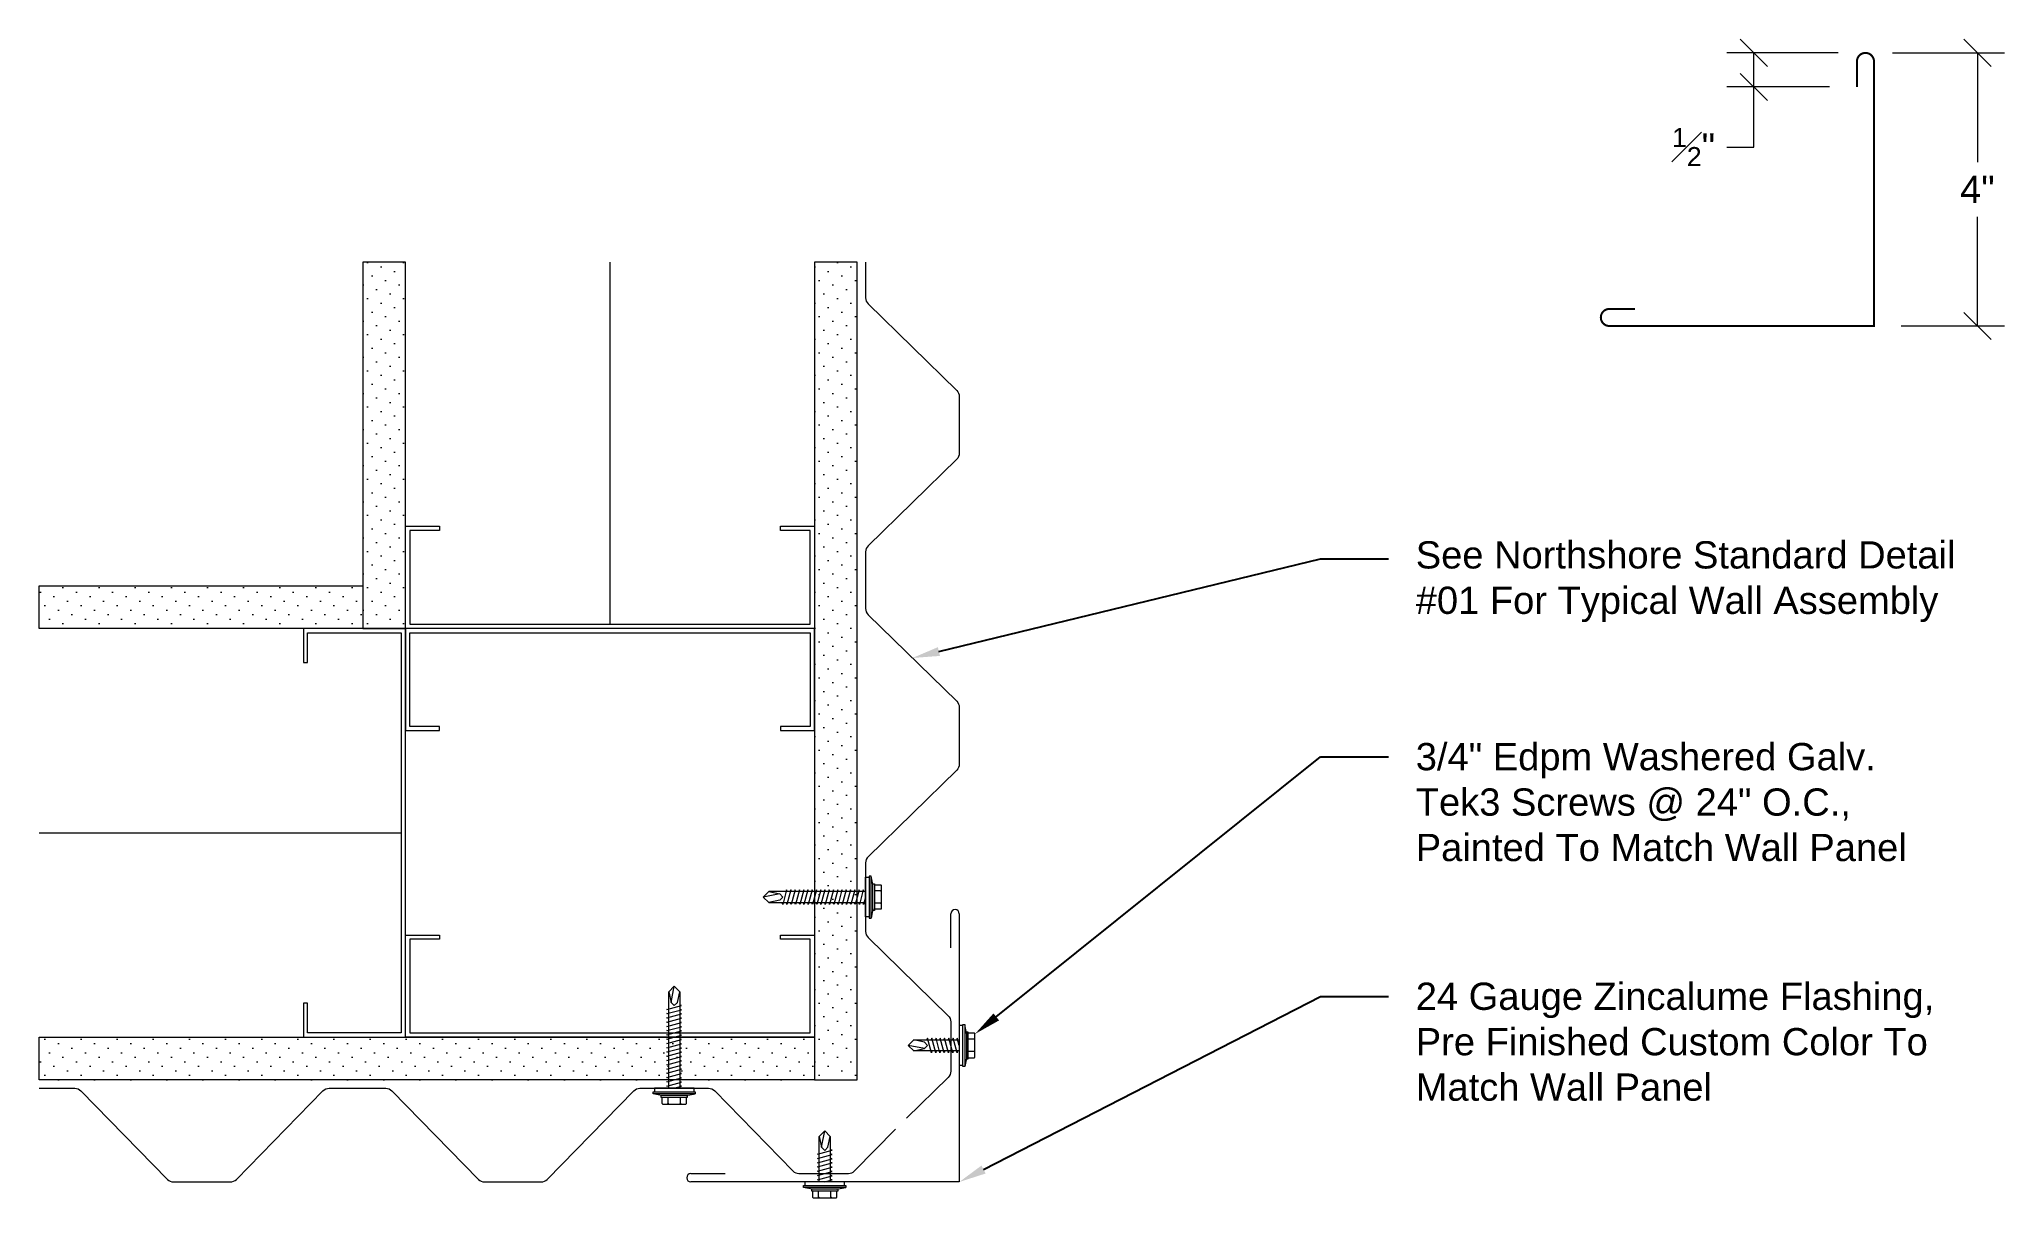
# Model space of a CAD drawing. Header units: inches. Extents: x 147.8 to 176.7, y 73.2 to 90.2.
import ezdxf
from ezdxf import colors
from ezdxf.entities.mleader import LeaderData, LeaderLine
from ezdxf.math import Vec2, Vec3

# ---------------------------------------------------------------- set-up
doc = ezdxf.new("R2010")
doc.units = ezdxf.units.IN
doc.header["$LTSCALE"] = 0.25
doc.header["$MEASUREMENT"] = 0
doc.layers.get('Defpoints').update_dxf_attribs({"color": 3})
for name, color, linetype, lineweight in [('nsm-Det-By_Others', 8, 'Continuous', 0), ('nsm-Det-Call_Outs', 51, 'Continuous', 9), ('nsm-Det-Dimensions', 51, 'Continuous', 9), ('nsm-Det-Hardware', 111, 'Continuous', 13), ('nsm-Det-Obj_01_Panels', 1, 'Continuous', 20), ('nsm-Det-Obj_02_Flashing', 2, 'Continuous', 18)]:
    doc.layers.add(name, color=color, linetype=linetype, lineweight=lineweight)
doc.styles.add('004 - NSSM - Standard', font='arial.ttf', dxfattribs={"height": 0.4})
doc.styles.add('3_0-0_TEXT', font='simplex.shx', dxfattribs={"width": 0.7, "height": 0.375})
doc.linetypes.add('BATTING', pattern='A,0.0001,-0.1,[134,ltypeshp.shx,S=0.1,R=0,X=-0.1,Y=0],-0.2,[134,ltypeshp.shx,S=0.1,R=180,X=0.1,Y=0],-0.1', length=0.4001)
doc.dimstyles.new('$$$FASTENER$$$', dxfattribs={"dimtxt": 0.375, "dimasz": 0, "dimexe": 0, "dimexo": 0, "dimgap": 0, "dimtad": 0, "dimtih": 1, "dimtoh": 1, "dimdec": 4, "dimzin": 3, "dimdsep": 46, "dimlunit": 4, "dimtxsty": '3_0-0_TEXT', "dimblk": 'NONE', "dimcen": 0, "dimclrd": 256, "dimclre": 256, "dimclrt": 256, "dimadec": 0, "dimazin": 0, "dimtfac": 0.375, "dimtdec": 4, "dimtofl": 0, "dimtmove": 1, "dimatfit": 3, "dimldrblk": 'NONE', "dimfxl": 1, "dimtolj": 1, "dimtzin": 0, "dimarcsym": 0})
doc.dimstyles.new('004 - NSSM - Standard', dxfattribs={"dimtxt": 0.4, "dimasz": 0.4, "dimexe": 0.4, "dimexo": 0.4, "dimgap": 0.4, "dimtad": 0, "dimtih": 1, "dimtoh": 1, "dimdec": 4, "dimzin": 3, "dimdsep": 46, "dimlunit": 4, "dimtxsty": '004 - NSSM - Standard', "dimblk": 'OBLIQUE', "dimcen": 0.4, "dimclrd": 51, "dimclre": 51, "dimclrt": 256, "dimadec": 0, "dimazin": 0, "dimtfac": 0.7, "dimtdec": 4, "dimtmove": 1, "dimatfit": 2, "dimfxl": 1, "dimtfill": 1, "dimtfillclr": 11, "dimfrac": 1, "dimtolj": 1, "dimtzin": 0, "dimlwd": 0, "dimlwe": 0, "dimarcsym": 0})
pattern_1 = [(45, (152.56353, 74.88262), (-0.0662913, 0.1988738), [0, -0.1875])]
pattern_2 = [(45, (147.56353, 74.88262), (-0.0662913, 0.1988738), [0, -0.1875])]

# ---------------------------------------------------------------- blocks, each defined once
blk = doc.blocks.new('stud')
at = {"flags": 128}
blk.add_lwpolyline([(-5.5, -1.5), (-6, -1.5), (-6, 0), (0, 0), (0, -1.5), (-0.5, -1.5), (-0.5, -1.4375), (-0.0625, -1.4375), (-0.0625, -0.0625), (-5.9375, -0.0625), (-5.9375, -1.4375), (-5.5, -1.4375)], close=True, dxfattribs=at)
blk = doc.blocks.new('_None')
blk = doc.blocks.new('_Oblique')
at = {"color": 0, "linetype": 'ByBlock', "lineweight": -2}
blk.add_line((-0.5, -0.5), (0.5, 0.5), dxfattribs=at)
blk = doc.blocks.new('*D7')
at = {"layer": 'Defpoints', "color": 0, "transparency": 16777216}
for p in [(174.607, 89.956), (176.254, 89.956), (174.736, 85.948)]:
    blk.add_point(p, dxfattribs=at)
at = {"layer": 'nsm-Det-Dimensions', "color": 51, "lineweight": 0, "transparency": 16777216}
for p, q in [((175.007, 89.956), (176.654, 89.956)), ((176.254, 89.956), (176.254, 88.352)), ((176.254, 85.948), (176.254, 87.552)), ((175.136, 85.948), (176.654, 85.948))]:
    blk.add_line(p, q, dxfattribs=at)
at = {"layer": 'nsm-Det-Dimensions', "color": 51, "lineweight": 0, "transparency": 16777216, "xscale": 0.4, "yscale": 0.4, "zscale": 0.4}
for p, rotation in [((176.254, 89.956), 90), ((176.254, 85.948), 270)]:
    blk.add_blockref('_Oblique', p, dxfattribs=dict(at, rotation=rotation))
at = {"layer": 'nsm-Det-Dimensions', "transparency": 16777216, "insert": (176.254, 87.952), "char_height": 0.4, "attachment_point": 5, "style": '004 - NSSM - Standard', "bg_fill": 3, "box_fill_scale": 1.25, "bg_fill_color": 256, "bg_fill_true_color": 13158600, "bg_fill_transparency": 0}
blk.add_mtext('\\A1;4"', dxfattribs=at)
blk = doc.blocks.new('*D8')
at = {"layer": 'Defpoints', "color": 0, "transparency": 16777216}
for p in [(172.975, 89.956), (174.611, 89.956), (174.486, 89.456)]:
    blk.add_point(p, dxfattribs=at)
at = {"layer": 'nsm-Det-Dimensions', "color": 51, "lineweight": 0, "transparency": 16777216}
for p, q in [((174.211, 89.956), (172.575, 89.956)), ((172.975, 89.456), (172.975, 89.956)), ((174.086, 89.456), (172.575, 89.456)), ((172.975, 88.574), (172.975, 89.456)), ((172.575, 88.574), (172.975, 88.574))]:
    blk.add_line(p, q, dxfattribs=at)
at = {"layer": 'nsm-Det-Dimensions', "color": 51, "lineweight": 0, "transparency": 16777216, "xscale": 0.4, "yscale": 0.4, "zscale": 0.4}
for p, rotation in [((172.975, 89.956), 90), ((172.975, 89.456), 270)]:
    blk.add_blockref('_Oblique', p, dxfattribs=dict(at, rotation=rotation))
at = {"layer": 'nsm-Det-Dimensions', "transparency": 16777216, "insert": (172.089, 88.574), "char_height": 0.4, "attachment_point": 5, "style": '004 - NSSM - Standard', "bg_fill": 3, "box_fill_scale": 1.25, "bg_fill_color": 256, "bg_fill_true_color": 13158600, "bg_fill_transparency": 0}
blk.add_mtext('\\A1;{\\H0.700000x;\\S1#2;}"', dxfattribs=at)
blk = doc.blocks.new('*U9')
for p, q in [((0, -3.9375), (0, 0)), ((0, 0), (3.9375, 0)), ((3.9375, -0.125), (3.4375, -0.125)), ((0.125, -3.4375), (0.125, -3.9375))]:
    blk.add_line(p, q)
for centre, start, end in [((3.9375, -0.0625), 270, 90), ((0.0625, -3.9375), 180, 0)]:
    blk.add_arc(centre, 0.0625, start, end)
blk = doc.blocks.new('*U6')
for p, q in [((-0.054, 0.185), (-0.028, 0.309)), ((-0.167, 0.09), (-0.077, 0.09)), ((-0.167, -0.09), (-0.077, -0.09)), ((-0.054, -0.175), (-0.028, -0.309))]:
    blk.add_line(p, q)
for points in [[(-0.028, -0.309), (-0.028, 0.309), (0, 0.309), (0, -0.309)], [(-0.054, 0.196), (-0.077, 0.196), (-0.077, -0.196), (-0.054, -0.196)]]:
    blk.add_lwpolyline(points, close=True)
blk.add_lwpolyline([(0, -0.29), (0.052, -0.29), (0.052, 0.29), (0, 0.29)])
for points in [[(-0.077, 0.18), (-0.167, 0.18, 0.414214), (-0.179, 0.168), (-0.179, -0.168, 0.414214), (-0.167, -0.18), (-0.077, -0.18)], [(-0.179, 0.103, 0.414214), (-0.167, 0.09, 0.414214), (-0.179, 0.078)], [(-0.179, -0.078, 0.414214), (-0.167, -0.09, 0.414214), (-0.179, -0.103)]]:
    blk.add_lwpolyline(points, format="xyb")
for points in [[(0.052, 0.08), (0.719, 0.08), (0.802, 0), (0.719, -0.08), (0.052, -0.08), (0.052, 0.08)], [(0.719, 0.08), (0.562, 0.046), (0.516, 0), (0.562, -0.046), (0.719, -0.08)], [(0.562, 0.046), (0.802, 0)]]:
    blk.add_leader(points, dimstyle='$$$FASTENER$$$')
at = {"has_arrowhead": 0}
for points in [[(0.078, 0.08), (0.085, 0.108), (0.143, -0.108), (0.151, -0.08)], [(0.14, 0.08), (0.148, 0.108), (0.206, -0.108), (0.213, -0.08)], [(0.203, 0.08), (0.21, 0.108), (0.268, -0.108), (0.276, -0.08)], [(0.265, 0.08), (0.273, 0.108), (0.331, -0.108), (0.338, -0.08)], [(0.328, 0.08), (0.335, 0.108), (0.393, -0.108), (0.401, -0.08)], [(0.39, 0.08), (0.398, 0.108), (0.456, -0.108), (0.463, -0.08)], [(0.453, 0.08), (0.46, 0.108), (0.518, -0.108), (0.526, -0.08)], [(0.052, 0), (0.081, -0.108), (0.088, -0.08)]]:
    blk.add_leader(points, dimstyle='$$$FASTENER$$$', dxfattribs=at)
blk = doc.blocks.new('*U10')
for p, q in [((-0.054, 0.185), (-0.028, 0.309)), ((-0.167, 0.09), (-0.077, 0.09)), ((-0.167, -0.09), (-0.077, -0.09)), ((-0.054, -0.175), (-0.028, -0.309))]:
    blk.add_line(p, q)
for points in [[(-0.028, -0.309), (-0.028, 0.309), (0, 0.309), (0, -0.309)], [(-0.054, 0.196), (-0.077, 0.196), (-0.077, -0.196), (-0.054, -0.196)]]:
    blk.add_lwpolyline(points, close=True)
blk.add_lwpolyline([(0, -0.29), (0.052, -0.29), (0.052, 0.29), (0, 0.29)])
for points in [[(-0.077, 0.18), (-0.167, 0.18, 0.414214), (-0.179, 0.168), (-0.179, -0.168, 0.414214), (-0.167, -0.18), (-0.077, -0.18)], [(-0.179, 0.103, 0.414214), (-0.167, 0.09, 0.414214), (-0.179, 0.078)], [(-0.179, -0.078, 0.414214), (-0.167, -0.09, 0.414214), (-0.179, -0.103)]]:
    blk.add_lwpolyline(points, format="xyb")
for points in [[(0.052, 0.08), (1.469, 0.08), (1.552, 0), (1.469, -0.08), (0.052, -0.08), (0.052, 0.08)], [(1.469, 0.08), (1.312, 0.046), (1.266, 0), (1.312, -0.046), (1.469, -0.08)], [(1.312, 0.046), (1.552, 0)]]:
    blk.add_leader(points, dimstyle='$$$FASTENER$$$')
at = {"has_arrowhead": 0}
for points in [[(0.078, 0.08), (0.085, 0.108), (0.143, -0.108), (0.151, -0.08)], [(0.14, 0.08), (0.148, 0.108), (0.206, -0.108), (0.213, -0.08)], [(0.203, 0.08), (0.21, 0.108), (0.268, -0.108), (0.276, -0.08)], [(0.265, 0.08), (0.273, 0.108), (0.331, -0.108), (0.338, -0.08)], [(0.328, 0.08), (0.335, 0.108), (0.393, -0.108), (0.401, -0.08)], [(0.39, 0.08), (0.398, 0.108), (0.456, -0.108), (0.463, -0.08)], [(0.453, 0.08), (0.46, 0.108), (0.518, -0.108), (0.526, -0.08)], [(0.515, 0.08), (0.523, 0.108), (0.581, -0.108), (0.588, -0.08)], [(0.578, 0.08), (0.585, 0.108), (0.643, -0.108), (0.651, -0.08)], [(0.64, 0.08), (0.648, 0.108), (0.706, -0.108), (0.713, -0.08)], [(0.703, 0.08), (0.71, 0.108), (0.768, -0.108), (0.776, -0.08)], [(0.765, 0.08), (0.773, 0.108), (0.831, -0.108), (0.838, -0.08)], [(0.828, 0.08), (0.835, 0.108), (0.893, -0.108), (0.901, -0.08)], [(0.89, 0.08), (0.898, 0.108), (0.956, -0.108), (0.963, -0.08)], [(0.953, 0.08), (0.96, 0.108), (1.018, -0.108), (1.026, -0.08)], [(1.015, 0.08), (1.023, 0.108), (1.081, -0.108), (1.088, -0.08)], [(1.078, 0.08), (1.085, 0.108), (1.143, -0.108), (1.151, -0.08)], [(1.14, 0.08), (1.148, 0.108), (1.206, -0.108), (1.213, -0.08)], [(1.203, 0.08), (1.21, 0.108), (1.268, -0.108), (1.276, -0.08)], [(0.052, 0), (0.081, -0.108), (0.088, -0.08)]]:
    blk.add_leader(points, dimstyle='$$$FASTENER$$$', dxfattribs=at)

msp = doc.modelspace()

# ---------------------------------------------------------------- hatches: boundary and pattern name
at = {"layer": 'nsm-Det-By_Others'}
h = msp.add_hatch(dxfattribs=at)
h.set_pattern_fill('DOTS', color=256, scale=3, angle=45, style=0)
h.set_pattern_definition(pattern_1)
h.paths.add_polyline_path([(152.56353, 81.50762), (153.18853, 81.50762), (153.18853, 86.88262), (152.56353, 86.88262)])
h = msp.add_hatch(dxfattribs=at)
h.set_pattern_fill('DOTS', color=256, scale=3, angle=45, style=0)
h.set_pattern_definition(pattern_1)
h.paths.add_polyline_path([(159.18853, 74.88262), (159.81353, 74.88262), (159.81353, 86.88262), (159.18853, 86.88262)])
h = msp.add_hatch(dxfattribs=at)
h.set_pattern_fill('DOTS', color=256, scale=3, angle=45, style=0)
h.set_pattern_definition(pattern_2)
h.paths.add_polyline_path([(152.56353, 81.50762), (147.81353, 81.50762), (147.81353, 82.13262), (152.56353, 82.13262)])
h = msp.add_hatch(dxfattribs=at)
h.set_pattern_fill('DOTS', color=256, scale=3, angle=45, style=0)
h.set_pattern_definition(pattern_2)
h.paths.add_polyline_path([(159.18853, 74.88262), (147.81353, 74.88262), (147.81353, 75.50762), (159.18853, 75.50762)])

# ---------------------------------------------------------------- linework, layer by layer
at = {"layer": 'nsm-Det-By_Others', "linetype": 'BATTING', "ltscale": 1.75}
msp.add_line((156.18853, 81.57012), (156.18853, 86.88262), dxfattribs=at)
at = {"layer": 'nsm-Det-By_Others'}
for points in [[(152.56353, 81.50762), (153.18853, 81.50762), (153.18853, 86.88262), (152.56353, 86.88262)], [(159.18853, 74.88262), (159.81353, 74.88262), (159.81353, 86.88262), (159.18853, 86.88262)], [(152.56353, 81.50762), (147.81353, 81.50762), (147.81353, 82.13262), (152.56353, 82.13262)], [(159.18853, 74.88262), (147.81353, 74.88262), (147.81353, 75.50762), (159.18853, 75.50762)]]:
    msp.add_lwpolyline(points, close=True, dxfattribs=at)
at = {"layer": 'nsm-Det-By_Others', "linetype": 'BATTING', "ltscale": 1.75}
msp.add_lwpolyline([(147.81353, 78.50762), (153.12603, 78.50762)], dxfattribs=at)
at = {"layer": 'nsm-Det-Obj_01_Panels'}
for points in [[(159.93853, 86.88262), (159.93853, 86.36125, 0.20190121), (159.97616, 86.27185), (161.2759, 85.00165, -0.20190121), (161.31353, 84.91225), (161.31353, 84.08, -0.20190121), (161.2759, 83.9906), (159.97616, 82.7204, 0.20190121), (159.93853, 82.631), (159.93853, 81.79875, 0.20190121), (159.97616, 81.70935), (161.2759, 80.43915, -0.20190121), (161.31353, 80.34975), (161.31353, 79.5175, -0.20190121), (161.2759, 79.4281), (159.97616, 78.1579, 0.20190121), (159.93853, 78.0685), (159.93853, 77.06147, 0.20190121), (159.97616, 76.97207), (161.1509, 75.82403, -0.20190121), (161.18853, 75.73463), (161.18853, 75.00762, -0.20190121), (161.1509, 74.91822), (160.53866, 74.3199)], [(147.81353, 74.75762), (148.3349, 74.75762, -0.20190121), (148.4243, 74.71998), (149.69449, 73.42025, 0.20190121), (149.78389, 73.38262), (150.61615, 73.38262, 0.20190121), (150.70555, 73.42025), (151.97574, 74.71998, -0.20190121), (152.06514, 74.75762), (152.8974, 74.75762, -0.20190121), (152.9868, 74.71998), (154.25699, 73.42025, 0.20190121), (154.34639, 73.38262), (155.17865, 73.38262, 0.20190121), (155.26805, 73.42025), (156.53824, 74.71998, -0.20190121), (156.62764, 74.75762), (157.63468, 74.75762, -0.20190121), (157.72408, 74.71998), (158.87211, 73.54525, 0.20190121), (158.96151, 73.50762), (159.68853, 73.50762, 0.20190121), (159.77793, 73.54525), (160.37625, 74.15748)]]:
    msp.add_lwpolyline(points, format="xyb", dxfattribs=at)
at = {"layer": 'nsm-Det-Obj_02_Flashing', "const_width": 0.03}
msp.add_lwpolyline([(174.48618, 89.45587), (174.48618, 89.83087, -1), (174.73618, 89.83087), (174.73618, 85.94784), (170.85315, 85.94784, -1), (170.85315, 86.19784), (171.22815, 86.19784)], format="xyb", dxfattribs=at)

# ---------------------------------------------------------------- block references
at = {"layer": 'nsm-Det-By_Others', "rotation": 180}
for p in [(153.18853, 81.50762), (153.18853, 75.50762)]:
    msp.add_blockref('stud', p, dxfattribs=at)
at = {"layer": 'nsm-Det-By_Others', "xscale": -1, "rotation": 270}
msp.add_blockref('stud', (153.18853, 81.50762), dxfattribs=at)
at = {"layer": 'nsm-Det-By_Others', "xscale": -1}
msp.add_blockref('stud', (153.18853, 81.50762), dxfattribs=at)
at = {"layer": 'nsm-Det-Hardware', "extrusion": (0, 0, -1), "zscale": -1}
msp.add_blockref('*U10', (-159.99015, 77.56499), dxfattribs=at)
at = {"layer": 'nsm-Det-Hardware'}
for name, p, rotation in [('*U10', (157.13116, 74.706), 89.99999999999997), ('*U6', (161.36515, 75.38728), 180), ('*U6', (159.33888, 73.331), 90)]:
    msp.add_blockref(name, p, dxfattribs=dict(at, rotation=rotation))
at = {"layer": 'nsm-Det-Obj_02_Flashing', "rotation": 180}
msp.add_blockref('*U9', (161.31353, 73.38262), dxfattribs=at)

# ---------------------------------------------------------------- leaders
at = {"layer": 'nsm-Det-Call_Outs'}
ml = msp.add_multileader_mtext('Standard', dxfattribs=at)
ml.set_content('See Northshore Standard Detail #01 For Typical Wall Assembly', color=256, style='004 - NSSM - Standard')
ml.set_leader_properties(color=51)
ml.build(insert=Vec2(0, 0))
ml.multileader.update_dxf_attribs({"dogleg_length": 1, "arrow_head_size": 0.4})
ctx = ml.context
ctx.base_point, ctx.char_height, ctx.arrow_head_size, ctx.landing_gap_size, ctx.plane_origin = Vec3(167.6121, 82.52916), 0.4, 0.4, 0.4, Vec3(159.81353, 83.00762)
notes = []
notes.append((ctx, [(0, (1, 1, 0), (166.6121, 82.52916), (1, 0), 1, [(0, [(160.62603, 81.07425)], 0, [])])]))
ctx.mtext.insert, ctx.mtext.width, ctx.mtext.flow_direction = Vec3(168.0121, 82.78796), 8, 5
ml = msp.add_multileader_mtext('Standard', dxfattribs=at)
ml.set_content('\\A1;3/4" Edpm Washered Galv. Tek3 Screws @ 24" O.C., Painted To Match Wall Panel', color=256, style='004 - NSSM - Standard')
ml.set_leader_properties(color=51)
ml.build(insert=Vec2(0, 0))
ml.multileader.update_dxf_attribs({"dogleg_length": 1, "arrow_head_size": 0.4})
ctx = ml.context
ctx.base_point, ctx.char_height, ctx.arrow_head_size, ctx.landing_gap_size, ctx.plane_origin = Vec3(167.6121, 79.62334), 0.4, 0.4, 0.4, Vec3(158.25103, 78.63262)
notes.append((ctx, [(0, (1, 1, 0), (166.6121, 79.62334), (1, 0), 1, [(0, [(161.54416, 75.5552)], 0, [])])]))
ctx.mtext.insert, ctx.mtext.width, ctx.mtext.flow_direction = Vec3(168.0121, 79.82662), 8, 5
ml = msp.add_multileader_mtext('Standard', dxfattribs=at)
ml.set_content('24 Gauge Zincalume Flashing, Pre Finished Custom Color To Match Wall Panel', color=256, style='004 - NSSM - Standard')
ml.set_leader_properties(color=51)
ml.build(insert=Vec2(0, 0))
ml.multileader.update_dxf_attribs({"dogleg_length": 1, "arrow_head_size": 0.4})
ctx = ml.context
ctx.base_point, ctx.char_height, ctx.arrow_head_size, ctx.landing_gap_size, ctx.plane_origin = Vec3(167.6121, 76.10584), 0.4, 0.4, 0.4, Vec3(160.18853, 74.50762)
notes.append((ctx, [(0, (1, 1, 0), (166.6121, 76.10584), (1, 0), 1, [(0, [(161.31353, 73.38262)], 0, [])])]))
ctx.mtext.insert, ctx.mtext.width, ctx.mtext.flow_direction = Vec3(168.0121, 76.30912), 8, 5
for ctx, leaders in notes:
    for number, flags, end, landing, length, lines in leaders:
        leader = LeaderData()
        leader.index, (leader.has_last_leader_line, leader.has_dogleg_vector, leader.attachment_direction) = number, flags
        leader.last_leader_point, leader.dogleg_vector, leader.dogleg_length = Vec3(end), Vec3(landing), length
        for number, points, colour, breaks in lines:
            line = LeaderLine()
            line.index, line.vertices, line.color, line.breaks = number, Vec3.list(points), colors.encode_raw_color(colour), breaks
            leader.lines.append(line)
        ctx.leaders.append(leader)

# ---------------------------------------------------------------- next in the draw order: dimensions: what is measured, and where the dimension line sits
at = {"layer": 'nsm-Det-Dimensions'}
dim = msp.add_linear_dim(base=(176.25444, 89.95581), p1=(174.73618, 85.94784), p2=(174.60716, 89.95581), angle=90, dimstyle='004 - NSSM - Standard', override={"dimgap": 0.2}, dxfattribs=at)
dim.commit()
dim.dimension.update_dxf_attribs({"geometry": '*D7', "text_midpoint": (176.25444, 87.95182)})

# ---------------------------------------------------------------- next in the draw order: dimensions: what is measured, and where the dimension line sits
dim = msp.add_linear_dim(base=(172.97539, 89.95587), p1=(174.48618, 89.45587), p2=(174.61118, 89.95587), angle=90, dimstyle='004 - NSSM - Standard', override={"dimgap": 0.2}, dxfattribs=at)
dim.commit()
dim.dimension.update_dxf_attribs({"geometry": '*D8', "text_midpoint": (172.66866, 88.57417), "dimtype": 128})

doc.saveas('drawing.dxf')
